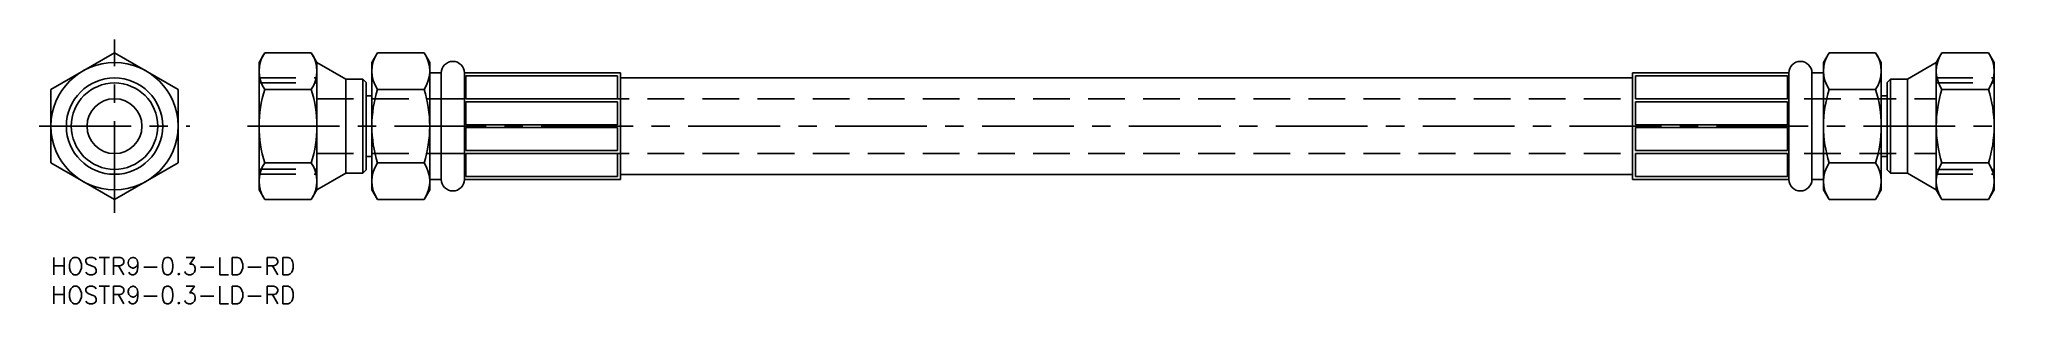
# Model space of a CAD drawing. Extents: x -2 to 338, y -8 to 38.
import ezdxf

# ---------------------------------------------------------------- set-up
doc = ezdxf.new("R2010")
doc.units = 0
doc.header["$LTSCALE"] = 0.5
doc.linetypes.add('CENTER', pattern=[50.8, 31.75, -6.35, 6.35, -6.35])
doc.linetypes.add('DASHED', pattern=[19.05, 12.7, -6.35])
for name, color, linetype in [('MSM_CENTER', 1, 'CENTER'), ('MSM_CONTINUOUS', 7, 'CONTINUOUS'), ('MSM_DASHED', 4, 'DASHED'), ('MSM_NARROW', 5, 'CONTINUOUS'), ('MSM_PART_NUMBER', 7, 'CONTINUOUS')]:
    doc.layers.add(name, color=color, linetype=linetype)
doc.styles.get("Standard").update_dxf_attribs({"font": 'txt.shx', "height": 3, "bigfont": 'bigfont.shx'})

# ---------------------------------------------------------------- blocks, each defined once
blk = doc.blocks.new('*U3')
at = {"layer": 'MSM_PART_NUMBER'}
blk.add_text('HOSTR9-0.3-LD-RD', height=3, dxfattribs=at).set_placement((0, -3))
blk = doc.blocks.new('*U4')
at = {"layer": 'MSM_PART_NUMBER'}
blk.add_text('HOSTR9-0.3-LD-RD', height=3, dxfattribs=at).set_placement((0, -8))

msp = doc.modelspace()

# ---------------------------------------------------------------- linework, layer by layer
at = {"layer": 'MSM_CENTER'}
for p, q in [((11, 7.69), (11, 37.71)), ((-2, 22.7), (24, 22.7)), ((34, 22.7), (338, 22.7))]:
    msp.add_line(p, q, dxfattribs=at)
at = {"layer": 'MSM_CONTINUOUS'}
for p, q in [((0, 29.05), (11, 35.4)), ((11, 35.4), (22, 29.05)), ((36, 33.7), (36.98, 35.4)), ((36.98, 35.4), (45.02, 35.4)), ((46, 33.7), (45.02, 35.4)), ((55.5, 33.7), (56.48, 35.4)), ((56.48, 35.4), (64.52, 35.4)), ((65.5, 33.7), (64.52, 35.4)), ((306.5, 33.7), (307.48, 35.4)), ((315.52, 35.4), (307.48, 35.4)), ((316.5, 33.7), (315.52, 35.4)), ((326, 33.7), (326.98, 35.4)), ((335.02, 35.4), (326.98, 35.4)), ((336, 33.7), (335.02, 35.4)), ((36, 11.7), (36, 33.7)), ((46, 11.7), (46, 33.7)), ((46, 33.7), (51, 30.81)), ((51, 30.81), (51, 14.57)), ((51, 30.81), (53.92, 30.81)), ((53.92, 30.81), (54.5, 30.24)), ((53.92, 30.81), (53.92, 14.57)), ((55.5, 11.7), (55.5, 33.7)), ((65.5, 11.7), (65.5, 33.7)), ((67.5, 31.9), (65.5, 31.9)), ((67.5, 13.5), (67.5, 31.9)), ((71.5, 31.9), (71.5, 13.5)), ((98.5, 31.9), (71.5, 31.9)), ((71.75, 31.4), (98, 31.4)), ((71.75, 27.43), (71.75, 31.4)), ((98, 27.43), (98, 31.4)), ((98.5, 31.9), (98.5, 13.5)), ((98.5, 31.05), (273.5, 31.05)), ((273.5, 31.9), (300.5, 31.9)), ((273.5, 31.9), (273.5, 13.5)), ((300.25, 31.4), (274, 31.4)), ((274, 27.43), (274, 31.4)), ((300.25, 27.43), (300.25, 31.4)), ((300.5, 31.9), (300.5, 13.5)), ((304.5, 13.5), (304.5, 31.9)), ((304.5, 31.9), (306.5, 31.9)), ((306.5, 11.7), (306.5, 33.7)), ((316.5, 11.7), (316.5, 33.7)), ((318.08, 30.81), (317.5, 30.24)), ((321, 30.81), (318.08, 30.81)), ((318.08, 30.81), (318.08, 14.57)), ((326, 33.7), (321, 30.81)), ((321, 14.57), (321, 30.81)), ((326, 11.7), (326, 33.7)), ((336, 11.7), (336, 33.7)), ((0, 16.35), (0, 29.05)), ((22, 29.05), (22, 16.35)), ((36.98, 29.05), (45.02, 29.05)), ((54.5, 30.24), (54.5, 15.14)), ((54.5, 27.95), (55.5, 27.95)), ((56.48, 29.05), (64.52, 29.05)), ((98, 27.43), (71.75, 27.43)), ((274, 27.43), (300.25, 27.43)), ((315.52, 29.05), (307.48, 29.05)), ((317.5, 27.95), (316.5, 27.95)), ((317.5, 30.24), (317.5, 15.14)), ((335.02, 29.05), (326.98, 29.05)), ((98, 26.93), (71.75, 26.93)), ((71.75, 22.95), (71.75, 26.93)), ((98, 22.95), (98, 26.93)), ((274, 22.95), (274, 26.93)), ((274, 26.93), (300.25, 26.93)), ((300.25, 22.95), (300.25, 26.93)), ((71.75, 22.95), (98, 22.95)), ((98, 22.45), (71.75, 22.45)), ((71.75, 18.48), (71.75, 22.45)), ((98, 18.48), (98, 22.45)), ((300.25, 22.95), (274, 22.95)), ((274, 22.45), (300.25, 22.45)), ((274, 18.48), (274, 22.45)), ((300.25, 18.48), (300.25, 22.45)), ((54.5, 17.45), (55.5, 17.45)), ((98, 18.48), (71.75, 18.48)), ((98, 17.98), (71.75, 17.98)), ((71.75, 14), (71.75, 17.98)), ((98, 14), (98, 17.98)), ((274, 18.48), (300.25, 18.48)), ((274, 14), (274, 17.98)), ((274, 17.98), (300.25, 17.98)), ((300.25, 14), (300.25, 17.98)), ((317.5, 17.45), (316.5, 17.45)), ((11, 10), (0, 16.35)), ((22, 16.35), (11, 10)), ((36.98, 16.35), (45.02, 16.35)), ((46, 11.68), (51, 14.57)), ((51, 14.57), (53.92, 14.57)), ((53.92, 14.57), (54.5, 15.14)), ((56.48, 16.35), (64.52, 16.35)), ((71.75, 14), (98, 14)), ((98.5, 14.35), (273.5, 14.35)), ((300.25, 14), (274, 14)), ((315.52, 16.35), (307.48, 16.35)), ((318.08, 14.57), (317.5, 15.14)), ((321, 14.57), (318.08, 14.57)), ((326, 11.68), (321, 14.57)), ((335.02, 16.35), (326.98, 16.35)), ((36, 11.7), (36.98, 10)), ((46, 11.7), (45.02, 10)), ((55.5, 11.7), (56.48, 10)), ((65.5, 11.7), (64.52, 10)), ((67.5, 13.5), (65.5, 13.5)), ((98.5, 13.5), (71.5, 13.5)), ((273.5, 13.5), (300.5, 13.5)), ((304.5, 13.5), (306.5, 13.5)), ((306.5, 11.7), (307.48, 10)), ((316.5, 11.7), (315.52, 10)), ((326, 11.7), (326.98, 10)), ((336, 11.7), (335.02, 10)), ((36.98, 10), (45.02, 10)), ((56.48, 10), (64.52, 10)), ((315.52, 10), (307.48, 10)), ((335.02, 10), (326.98, 10))]:
    msp.add_line(p, q, dxfattribs=at)
for radius in [11, 8.33, 4.75]:
    msp.add_circle((11, 22.7), radius, dxfattribs=at)
for centre, radius, start, end in [((41.62, 32.23), 5.62, 145.6158, 214.3842), ((40.38, 32.23), 5.62, 325.6158, 34.3842), ((61.12, 32.23), 5.62, 145.6158, 214.3842), ((59.88, 32.23), 5.62, 325.6158, 34.3842), ((312.12, 32.23), 5.62, 145.6158, 214.3842), ((310.88, 32.23), 5.62, 325.6158, 34.3842), ((331.62, 32.23), 5.62, 145.6158, 214.3842), ((330.38, 32.23), 5.62, 325.6158, 34.3842), ((69.5, 31.9), 2, 0, 180), ((302.5, 31.9), 2, 0, 180), ((57.02, 22.7), 21.02, 162.412, 197.588), ((24.98, 22.7), 21.02, 342.412, 17.588), ((76.52, 22.7), 21.02, 162.412, 197.588), ((44.48, 22.7), 21.02, 342.412, 17.588), ((327.52, 22.7), 21.02, 162.412, 197.588), ((295.48, 22.7), 21.02, 342.412, 17.588), ((347.02, 22.7), 21.02, 162.412, 197.588), ((314.98, 22.7), 21.02, 342.412, 17.588), ((41.62, 13.18), 5.62, 145.6158, 214.3842), ((40.38, 13.18), 5.62, 325.6158, 34.3842), ((61.12, 13.18), 5.62, 145.6158, 214.3842), ((59.88, 13.18), 5.62, 325.6158, 34.3842), ((312.12, 13.18), 5.62, 145.6158, 214.3842), ((310.88, 13.18), 5.62, 325.6158, 34.3842), ((331.62, 13.18), 5.62, 145.6158, 214.3842), ((330.38, 13.18), 5.62, 325.6158, 34.3842), ((69.5, 13.5), 2, 180, 0), ((302.5, 13.5), 2, 180, 0)]:
    msp.add_arc(centre, radius, start, end, dxfattribs=at)
at = {"layer": 'MSM_DASHED'}
for p, q in [((36, 31.04), (46, 31.04)), ((326, 31.03), (336, 31.03)), ((36, 30.19), (46, 30.19)), ((46, 27.45), (326, 27.45)), ((326, 30.18), (336, 30.18)), ((46, 17.95), (326, 17.95)), ((36, 15.24), (46, 15.24)), ((36, 14.38), (46, 14.38)), ((326, 15.23), (336, 15.23)), ((326, 14.37), (336, 14.37))]:
    msp.add_line(p, q, dxfattribs=at)
at = {"layer": 'MSM_NARROW'}
msp.add_circle((11, 22.7), 7.47, dxfattribs=at)

# ---------------------------------------------------------------- block references
at = {"layer": 'MSM_PART_NUMBER'}
for name in ['*U3', '*U4']:
    msp.add_blockref(name, (0, 0), dxfattribs=at)

doc.saveas('drawing.dxf')
